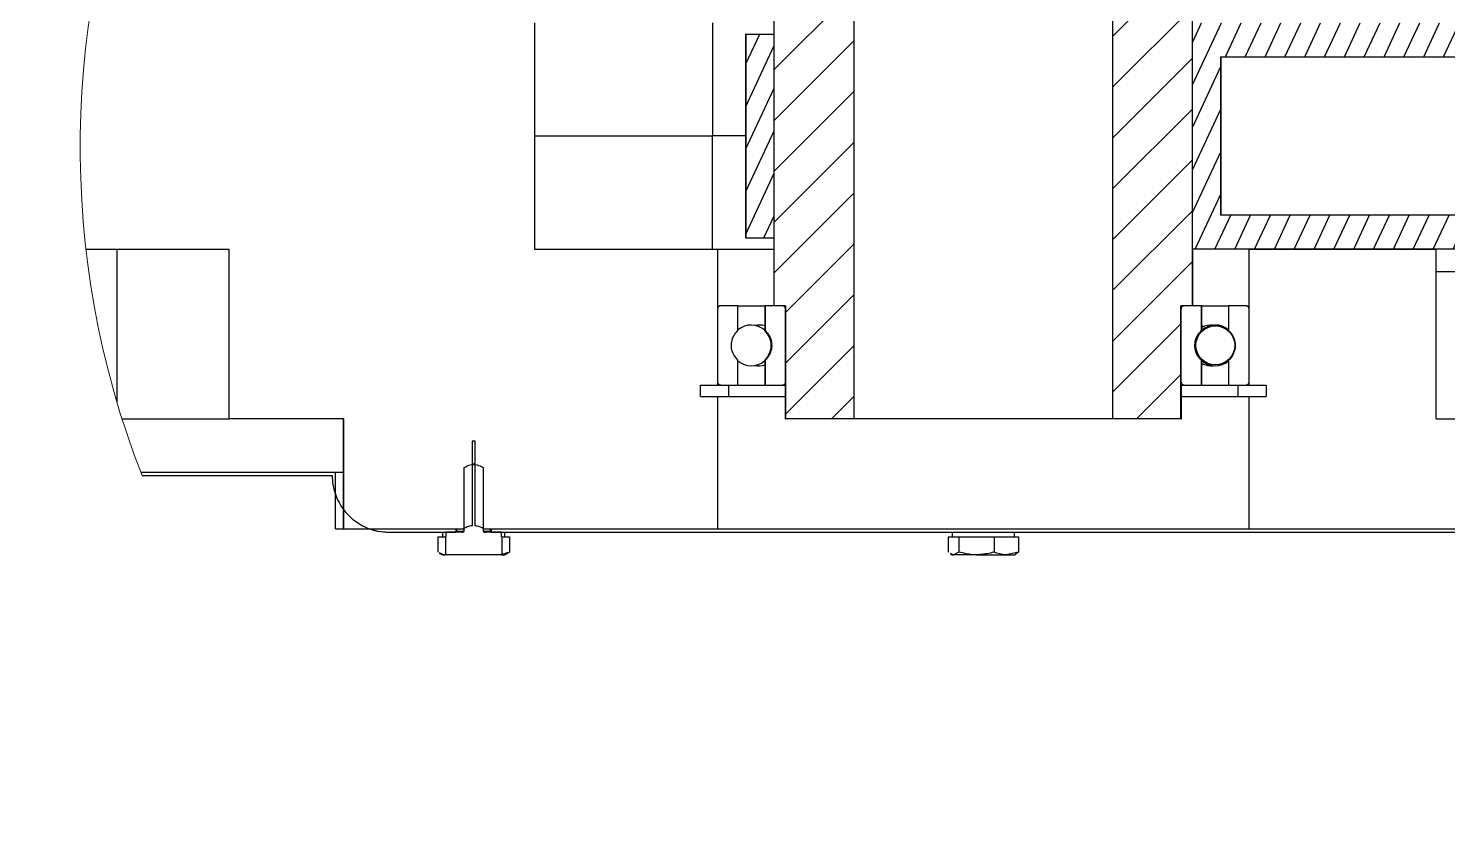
# Model space of a CAD drawing. Header units: millimetres. Extents: x 2 to 1187, y 2 to 839.
# Drawn here: x 448.3 to 573.7, y 150.4 to 221.5 of the extents above; entities that cross this region are included whole.
import ezdxf

# ---------------------------------------------------------------- set-up
doc = ezdxf.new("R2010")
doc.units = ezdxf.units.MM

msp = doc.modelspace()

# ---------------------------------------------------------------- hatches: boundary and pattern name
h = msp.add_hatch()
h.set_pattern_fill('ANSI31', color=256, scale=0.3)
h.paths.add_polyline_path([(600.3858, 723.2245), (600.3858, 724.6149), (599.1608, 724.6149, 0.41421356), (598.8858, 724.3399), (598.8858, 719.8899, 0.41421356), (599.1608, 719.6149), (600.3858, 719.6149), (600.3858, 721.0053, -0.44496628)])
h.paths.add_polyline_path([(648.8858, 724.3399, 0.41421356), (648.6108, 724.6149), (647.8858, 724.6149), (647.3858, 724.6149), (647.3858, 723.2245, -0.44496628), (647.3858, 721.0053), (647.3858, 719.6149), (648.6108, 719.6149, 0.41421356), (648.8858, 719.8899)])
h.paths.add_polyline_path([(648.8858, 681.5899, 0.41421356), (648.6108, 681.8649), (647.3858, 681.8649), (647.3858, 680.4745, -0.44496628), (647.3858, 678.2553), (647.3858, 676.8649), (648.6108, 676.8649, 0.41421356), (648.8858, 677.1399)])
h.paths.add_polyline_path([(600.3858, 678.2553, -0.44496628), (600.3858, 680.4745), (600.3858, 681.8649), (599.1608, 681.8649, 0.41421356), (598.8858, 681.5899), (598.8858, 677.1399, 0.41421356), (599.1608, 676.8649), (600.1358, 676.8649), (600.3858, 676.8649)])
h.paths.add_polyline_path([(204.0979, 197.9237, 0.41421356), (203.8229, 198.1987), (203.0979, 198.1987), (202.5979, 198.1987), (202.5979, 196.8084, -0.21244211), (203.0916, 195.6987, -0.21244211), (202.5979, 194.5891), (202.5979, 193.1987), (203.8229, 193.1987, 0.41421356), (204.0979, 193.4737)])
h.paths.add_polyline_path([(155.5979, 198.1987), (154.3729, 198.1987, 0.41421356), (154.0979, 197.9237), (154.0979, 193.4737, 0.41421356), (154.3729, 193.1987), (155.5979, 193.1987), (155.5979, 194.5891, -0.21244211), (155.1041, 195.6987, -0.21244211), (155.5979, 196.8084)])
h.paths.add_polyline_path([(155.5979, 154.0584), (155.5979, 155.4487), (154.3729, 155.4487, 0.41421356), (154.0979, 155.1737), (154.0979, 150.7237, 0.41421356), (154.3729, 150.4487), (155.3479, 150.4487), (155.5979, 150.4487), (155.5979, 151.8391, -0.44496628)])
h.paths.add_polyline_path([(204.0979, 155.1737, 0.41421356), (203.8229, 155.4487), (202.5979, 155.4487), (202.5979, 154.0584, -0.21244211), (203.0916, 152.9487, -0.21244211), (202.5979, 151.8391), (202.5979, 150.4487), (203.8229, 150.4487, 0.41421356), (204.0979, 150.7237)])
h = msp.add_hatch()
h.set_pattern_fill('ANSI31', color=256, scale=0.3, angle=90)
h.paths.add_polyline_path([(159.0979, 197.9237, 0.41421356), (158.8229, 198.1987), (157.5979, 198.1987), (157.5979, 196.8084, -0.21244211), (158.0916, 195.6987, -0.21244211), (157.5979, 194.5891), (157.5979, 193.1987), (158.8229, 193.1987, 0.41421356), (159.0979, 193.4737)])
h.paths.add_polyline_path([(200.5979, 196.8084), (200.5979, 198.1987), (199.3729, 198.1987, 0.41421356), (199.0979, 197.9237), (199.0979, 193.4737, 0.41421356), (199.3729, 193.1987), (200.3479, 193.1987), (200.5979, 193.1987), (200.5979, 194.5891, -0.44496628)])
h.paths.add_polyline_path([(157.5979, 154.0584), (157.5979, 155.4487), (158.8229, 155.4487), (159.0979, 155.4487), (159.0979, 150.4487), (158.8229, 150.4487), (157.5979, 150.4487), (157.5979, 151.8391, 0.44496628)])
h.paths.add_polyline_path([(200.5979, 154.0584), (200.5979, 155.4487), (199.3729, 155.4487, 0.41421356), (199.0979, 155.1737), (199.0979, 150.7237, 0.41421356), (199.3729, 150.4487), (200.5979, 150.4487), (200.5979, 151.8391, -0.44496628)])
h.paths.add_polyline_path([(603.8858, 724.3399, 0.41421356), (603.6108, 724.6149), (602.3858, 724.6149), (602.3858, 723.2245, -0.44496628), (602.3858, 721.0053), (602.3858, 719.6149), (603.6108, 719.6149, 0.41421356), (603.8858, 719.8899)])
h.paths.add_polyline_path([(645.3858, 724.6149), (644.1608, 724.6149, 0.41421356), (643.8858, 724.3399), (643.8858, 719.8899, 0.41421356), (644.1608, 719.6149), (645.1358, 719.6149), (645.3858, 719.6149), (645.3858, 721.0053, -0.44496628), (645.3858, 723.2245)])
h.paths.add_polyline_path([(645.3858, 680.4745), (645.3858, 681.8649), (644.1608, 681.8649, 0.41421356), (643.8858, 681.5899), (643.8858, 677.1399, 0.41421356), (644.1608, 676.8649), (645.3858, 676.8649), (645.3858, 678.2553, -0.44496628)])
h.paths.add_polyline_path([(603.8858, 681.5899, 0.41421356), (603.6108, 681.8649), (602.6358, 681.8649), (602.3858, 681.8649), (602.3858, 680.4745, -0.44496628), (602.3858, 678.2553), (602.3858, 676.8649), (603.6108, 676.8649, 0.41421356), (603.8858, 677.1399)])
h = msp.add_hatch()
h.set_pattern_fill('ANSI31', color=256)
edge = h.paths.add_edge_path()
edge.add_line((551.1151, 226.9833), (550.1128, 226.9833))
edge.add_line((550.1128, 226.9833), (550.1128, 241.9833))
edge.add_line((550.1128, 241.9833), (543.6574, 241.9833))
edge.add_line((543.6574, 241.9833), (543.6574, 238.9833))
edge.add_line((543.6574, 238.9833), (542.5795, 238.9833))
edge.add_line((542.5795, 238.9833), (542.5795, 234.9833))
edge.add_line((542.5795, 234.9833), (544.0896, 234.9833))
edge.add_line((544.0896, 234.9833), (544.0896, 186.9833))
edge.add_line((544.0896, 186.9833), (550.1128, 186.9833))
edge.add_line((550.1128, 186.9833), (550.1128, 196.9833))
edge.add_line((550.1128, 196.9833), (550.4134, 196.9833))
edge.add_spline(control_points=[(550.4134, 196.9833), (550.4134, 196.9833), (550.4134, 196.9833), (550.4134, 196.9833)], knot_values=[0.00018421, 0.00018421, 0.00018421, 0.00018421, 0.00019947, 0.00019947, 0.00019947, 0.00019947], degree=3, periodic=0)
edge.add_line((550.4135, 196.9833), (551.1151, 196.9833))
edge.add_line((551.1151, 196.9833), (551.1151, 226.9833))
h.paths.add_polyline_path([(521.2241, 234.9833), (522.7343, 234.9833), (522.7343, 241.9833), (521.0019, 241.9833), (521.0019, 238.9833), (520.9695, 236.9833), (516.0344, 236.9833), (516.0344, 238.9833), (516.0019, 238.9833), (516.0019, 241.9833), (515.201, 241.9833), (515.201, 226.9833), (514.1986, 226.9833), (514.1986, 196.9833), (514.9003, 196.9833), (515.201, 196.9833), (515.201, 186.9833), (521.2241, 186.9833)])
h = msp.add_hatch()
h.set_pattern_fill('ANSI31', color=256, scale=0.5, angle=20)
h.paths.add_polyline_path([(611.6338, 221.9833), (551.1151, 221.9833), (551.1151, 201.9833), (611.8867, 201.9833, 0.00944837), (612.1701, 204.9833), (553.6201, 204.9833), (553.6201, 218.9833), (611.9939, 218.9833, 0.00947399)])
h.paths.add_polyline_path([(514.1986, 220.9833), (511.6936, 220.9833), (511.6936, 202.9833), (514.1986, 202.9833)])

# ---------------------------------------------------------------- linework, layer by layer
at = {"color": 7, "linetype": 'Continuous', "lineweight": 25}
for p, q in [((521.2241, 234.9833), (521.2241, 186.9833)), ((544.0896, 186.9833), (544.0896, 234.9833)), ((514.1569, 226.9833), (514.1569, 220.9833)), ((514.1986, 196.9833), (514.1986, 226.9833)), ((551.1151, 196.9833), (551.1151, 226.9833)), ((493.0358, 221.9833), (493.0358, 201.9833)), ((508.7386, 221.9833), (508.7386, 211.9833)), ((511.6569, 220.9833), (511.6569, 202.9833)), ((511.6936, 220.9833), (511.6569, 220.9833)), ((511.6936, 220.9833), (511.6936, 202.9833)), ((511.6936, 220.9833), (514.1986, 220.9833)), ((553.6201, 218.9833), (611.9939, 218.9833)), ((553.6201, 204.9833), (553.6201, 218.9833)), ((553.6569, 204.9833), (553.6569, 218.9833)), ((493.0358, 211.9833), (508.7386, 211.9833)), ((493.0358, 211.9833), (508.7386, 211.9833)), ((511.6569, 211.9833), (508.7386, 211.9833)), ((508.7386, 201.9833), (508.7386, 211.9833)), ((612.1702, 204.9833), (553.6201, 204.9833)), ((453.4271, 201.9833), (466.0795, 201.9833)), ((456.1569, 201.9833), (456.1569, 188.4864)), ((466.0795, 186.9833), (466.0795, 201.9833)), ((493.0358, 201.9833), (509.1897, 201.9833)), ((509.1897, 201.9833), (509.1897, 189.9833)), ((509.1897, 201.9833), (514.1569, 201.9833)), ((511.6936, 202.9833), (511.6569, 202.9833)), ((511.6936, 202.9833), (514.1986, 202.9833)), ((514.1569, 202.9833), (514.1569, 196.9833)), ((611.8867, 201.9833), (551.1151, 201.9833)), ((551.1569, 196.9833), (551.1569, 201.9833)), ((556.124, 189.9833), (556.124, 201.9833)), ((556.124, 201.9833), (572.6376, 201.9833)), ((572.6376, 186.9833), (572.6376, 201.9833)), ((572.6569, 186.9833), (572.6569, 201.9833)), ((589.8434, 199.9833), (572.6569, 199.9833)), ((509.4902, 196.9833), (509.4569, 196.9833)), ((510.9925, 196.9833), (509.4902, 196.9833)), ((510.9925, 194.7912), (510.9925, 196.9833)), ((510.9925, 196.9833), (513.3969, 196.9833)), ((513.3569, 196.9833), (513.3569, 194.7912)), ((513.3969, 196.9833), (513.3569, 196.9833)), ((513.3969, 196.9833), (513.3969, 194.7912)), ((514.9003, 196.9833), (513.3969, 196.9833)), ((515.201, 196.9833), (514.1986, 196.9833)), ((515.1569, 196.9833), (515.1569, 196.8331)), ((515.201, 196.9833), (515.201, 186.9833)), ((550.1128, 186.9833), (550.1128, 196.9833)), ((551.1151, 196.9833), (550.1128, 196.9833)), ((550.1569, 196.8359), (550.1569, 196.9833)), ((551.9169, 196.9833), (550.4135, 196.9833)), ((551.9169, 196.9833), (554.3213, 196.9833)), ((551.9569, 196.9833), (551.9169, 196.9833)), ((551.9169, 194.7912), (551.9169, 196.9833)), ((551.9569, 194.8363), (551.9569, 196.9833)), ((554.3213, 196.9833), (554.3213, 194.7912)), ((555.8236, 196.9833), (554.3213, 196.9833)), ((555.8569, 196.9833), (555.8236, 196.9833)), ((509.1897, 196.6833), (509.1897, 190.2833)), ((515.201, 190.2833), (515.201, 196.6833)), ((550.1128, 196.6833), (550.1128, 190.2833)), ((556.124, 190.2833), (556.124, 196.6833)), ((513.3969, 194.7912), (513.3569, 194.7912)), ((551.9323, 194.7912), (551.9169, 194.7912)), ((552.1111, 195.1496), (551.9569, 195.2045)), ((510.9925, 189.9833), (510.9925, 192.1754)), ((513.3569, 192.1754), (513.3569, 189.9833)), ((513.3969, 192.1754), (513.3569, 192.1754)), ((513.3969, 192.1754), (513.3969, 189.9833)), ((551.9323, 192.1754), (551.9169, 192.1754)), ((551.9169, 189.9833), (551.9169, 192.1754)), ((551.9323, 192.1754), (551.9421, 192.1597)), ((551.9569, 189.9833), (551.9569, 192.1303)), ((551.9569, 191.7621), (552.1111, 191.817)), ((554.3213, 192.1754), (554.3213, 189.9833)), ((507.6878, 188.9833), (507.6878, 189.9833)), ((507.6878, 189.9833), (510.1912, 189.9833)), ((507.6878, 189.9833), (509.1897, 189.9833)), ((509.4902, 189.9833), (510.9925, 189.9833)), ((510.1912, 188.9833), (510.1912, 189.9833)), ((510.9925, 189.9833), (513.3569, 189.9833)), ((513.3969, 189.9833), (513.3569, 189.9833)), ((513.3969, 189.9833), (514.9003, 189.9833)), ((514.9003, 189.9833), (515.1569, 189.9833)), ((515.1569, 190.1307), (515.1569, 186.9833)), ((550.1569, 186.9833), (550.1569, 190.1335)), ((550.1569, 189.9833), (550.4135, 189.9833)), ((550.4135, 189.9833), (551.9169, 189.9833)), ((551.9569, 189.9833), (551.9169, 189.9833)), ((551.9569, 189.9833), (554.3213, 189.9833)), ((554.3213, 189.9833), (555.8236, 189.9833)), ((555.1226, 189.9833), (555.1226, 188.9833)), ((555.1226, 189.9833), (557.626, 189.9833)), ((556.124, 189.9833), (557.626, 189.9833)), ((557.626, 189.9833), (557.626, 188.9833)), ((507.6878, 188.9833), (510.1912, 188.9833)), ((507.6878, 188.9833), (509.1897, 188.9833)), ((509.1897, 188.9833), (509.1897, 177.2833)), ((510.1912, 188.9833), (515.1569, 188.9833)), ((550.1569, 188.9833), (555.1226, 188.9833)), ((555.1226, 188.9833), (557.626, 188.9833)), ((556.124, 177.2833), (556.124, 188.9833)), ((556.124, 188.9833), (557.626, 188.9833)), ((456.6151, 186.9833), (466.0795, 186.9833)), ((476.1705, 186.9833), (466.0795, 186.9833)), ((476.1569, 186.9833), (476.1569, 177.2833)), ((476.1705, 177.2833), (476.1705, 186.9833)), ((515.1569, 186.9833), (515.201, 186.9833)), ((521.2241, 186.9833), (515.201, 186.9833)), ((544.0896, 186.9833), (521.2241, 186.9833)), ((550.1128, 186.9833), (544.0896, 186.9833)), ((550.1128, 186.9833), (550.1569, 186.9833)), ((572.6376, 186.9833), (589.1432, 186.9833)), ((487.7982, 185.0322), (487.5156, 185.0322)), ((487.5156, 185.0322), (487.5156, 177.5583)), ((487.7982, 177.5583), (487.7982, 185.0322)), ((487.7982, 182.9833), (487.5328, 182.9833)), ((458.2615, 182.2833), (475.4704, 182.2833)), ((458.378, 181.9833), (475.1703, 181.9833)), ((475.4704, 177.2833), (475.4704, 182.2833)), ((475.4704, 182.2833), (476.1569, 182.2833)), ((486.8158, 177.0833), (486.8158, 182.7028)), ((488.498, 182.7028), (488.498, 177.0833)), ((475.4704, 177.2833), (486.0893, 177.2833)), ((476.1705, 177.2833), (486.772, 177.2833)), ((480.1716, 176.9833), (486.0575, 176.9833)), ((484.9069, 176.9833), (484.9069, 176.5833)), ((485.2033, 176.9833), (485.2033, 176.5833)), ((486.6482, 176.9833), (485.2033, 176.9833)), ((486.0893, 177.0083), (486.0575, 176.9833)), ((486.0893, 177.2833), (486.0893, 177.0083)), ((486.0893, 177.0083), (486.123, 177.0083)), ((486.1569, 177.2833), (486.1569, 177.0833)), ((486.1569, 177.0833), (486.8158, 177.0833)), ((488.498, 177.0833), (489.1569, 177.0833)), ((488.5418, 177.2833), (509.1897, 177.2833)), ((490.1105, 176.9833), (488.6656, 176.9833)), ((489.1569, 177.0833), (489.1569, 177.2833)), ((489.1907, 177.0083), (489.2378, 177.0083)), ((489.2245, 177.2833), (576.0893, 177.2833)), ((489.2245, 177.0083), (489.2245, 177.2833)), ((489.2563, 176.9833), (489.2245, 177.0083)), ((489.2563, 176.9833), (576.0575, 176.9833)), ((490.1105, 176.5833), (490.1105, 176.9833)), ((490.4069, 176.5833), (490.4069, 176.9833)), ((529.9069, 176.9833), (529.9069, 176.5833)), ((535.4069, 176.5833), (535.4069, 176.9833)), ((556.124, 177.2833), (576.772, 177.2833)), ((484.4979, 176.5833), (484.4979, 175.2289)), ((484.4979, 176.5833), (485.1478, 176.5833)), ((485.1478, 176.5833), (485.2, 176.5833)), ((485.2, 174.985), (485.2, 176.5833)), ((485.2033, 176.5833), (485.2, 176.5833)), ((490.1521, 176.5833), (490.1105, 176.5833)), ((490.1521, 176.5833), (490.1521, 175.0048)), ((490.1521, 176.5833), (490.8158, 176.5833)), ((490.8158, 176.5833), (490.8158, 175.2289)), ((529.5574, 176.5833), (529.5574, 175.2289)), ((529.5574, 176.5833), (530.0333, 176.5833)), ((530.0333, 176.5833), (530.5092, 176.5833)), ((530.5092, 176.5833), (530.5092, 175.2289)), ((530.5092, 176.5833), (532.0589, 176.5833)), ((532.0589, 176.5833), (533.6087, 176.5833)), ((533.6087, 176.5833), (533.6087, 175.2289)), ((533.6087, 176.5833), (534.6825, 176.5833)), ((534.6825, 176.5833), (535.7563, 176.5833)), ((535.7563, 176.5833), (535.7563, 175.2289)), ((484.6271, 175.1449), (484.9069, 174.9833)), ((484.9069, 174.9833), (485.1478, 174.9833)), ((485.2, 174.985), (485.1478, 174.9833)), ((485.2033, 174.9833), (485.1478, 174.9833)), ((485.2, 174.985), (485.2033, 174.9833)), ((490.1105, 174.9833), (485.2033, 174.9833)), ((490.1105, 174.9833), (490.1521, 175.0048)), ((490.1105, 174.9833), (490.4069, 174.9833)), ((490.8158, 175.2289), (490.1521, 175.0048)), ((490.4069, 174.9833), (490.6867, 175.1449)), ((490.6718, 175.1706), (490.8158, 175.2289)), ((529.7529, 175.0722), (529.9069, 174.9833)), ((529.9069, 174.9833), (530.0333, 174.9833)), ((530.5092, 175.2289), (530.0333, 174.9833)), ((532.0589, 174.9833), (530.0333, 174.9833)), ((535.7563, 175.2289), (534.6825, 174.9833)), ((534.6825, 174.9833), (535.4069, 174.9833)), ((535.4069, 174.9833), (535.5608, 175.0722)), ((535.5395, 175.1091), (535.7563, 175.2289))]:
    msp.add_line(p, q, dxfattribs=at)
at = {"color": 7, "linetype": 'Continuous', "lineweight": 25, "flags": 128}
for points in [[(478.451, 177.2833), (479.1814, 177.0794), (480.1569, 176.9833)], [(532.0589, 174.9833), (532.4144, 174.9833), (532.774, 174.9833), (533.1317, 174.9833), (533.4812, 174.9833), (533.8166, 174.9833), (534.1321, 174.9833), (534.4224, 174.9833), (534.6825, 174.9833)]]:
    msp.add_lwpolyline(points, dxfattribs=at)
at = {"color": 7, "linetype": 'Continuous', "lineweight": 25}
msp.add_circle((553.144, 193.4833), 1.7245, dxfattribs=at)
at = {"color": 7, "linetype": 'Continuous', "lineweight": 18}
msp.add_arc((532.6569, 210.9833), 79.7393, 157.122199, 201.326689, dxfattribs=at)
at = {"color": 7, "linetype": 'Continuous', "lineweight": 25}
for centre, radius, start, end in [((509.4569, 196.6833), 0.3, 89.998235, 152.942302), ((555.8569, 196.6833), 0.3, 27.057698, 90.001765), ((512.1698, 193.4833), 1.8, 47.855574, 130.848032), ((512.845, 193.4833), 1.8, 73.478615, 100.810761), ((512.1569, 193.4833), 1.775, 312.535787, 47.464213), ((553.144, 193.4833), 1.8, 49.15215, 132.121706), ((552.792, 193.4833), 1.8, 84.387976, 117.641141), ((512.1698, 193.4833), 1.8, 229.152068, 310.62461), ((512.845, 193.4833), 1.8, 259.188837, 286.521537), ((553.144, 193.4833), 1.8, 227.804739, 310.847822), ((552.792, 193.4833), 1.8, 242.35892, 275.611963), ((509.4569, 190.2833), 0.3, 207.058753, 270.00071), ((555.8569, 190.2833), 0.3, 269.999112, 332.942006), ((486.0569, 177.0833), 0.1, 269.998037, 0.001029), ((489.2569, 177.0833), 0.1, 179.998971, 270.001963)]:
    msp.add_arc(centre, radius, start, end, dxfattribs=at)
for points, knots in [([(509.4902, 196.9833), (509.4837, 196.9832), (509.4437, 196.9824), (509.3703, 196.9646), (509.2837, 196.9092), (509.2208, 196.8281), (509.1928, 196.748), (509.1905, 196.6989), (509.1897, 196.6833)], [0, 0, 0, 0, 0.040954713, 0.256082435, 0.471141084, 0.685984998, 0.900540831, 1, 1, 1, 1]), ([(515.201, 196.6833), (515.1986, 196.7119), (515.1934, 196.7741), (515.1489, 196.8617), (515.0763, 196.9333), (514.989, 196.9762), (514.9278, 196.9811), (514.9003, 196.9833)], [0, 0, 0, 0, 0.18198447, 0.39594217, 0.6101215, 0.8247785, 1, 1, 1, 1]), ([(550.4135, 196.9833), (550.4072, 196.9832), (550.3671, 196.9824), (550.2937, 196.9646), (550.2069, 196.9092), (550.1438, 196.8282), (550.1158, 196.748), (550.1135, 196.6989), (550.1128, 196.6833)], [0, 0, 0, 0, 0.0404257, 0.25582231, 0.47118257, 0.68620616, 0.90069382, 1, 1, 1, 1]), ([(556.124, 196.6833), (556.1216, 196.7119), (556.1164, 196.7742), (556.0718, 196.8619), (555.9993, 196.9334), (555.9121, 196.9762), (555.851, 196.9811), (555.8236, 196.9833)], [0, 0, 0, 0, 0.18227442, 0.39653301, 0.61090635, 0.8255647, 1, 1, 1, 1]), ([(510.9925, 192.1754), (510.8586, 192.3245), (510.5909, 192.6228), (510.4053, 193.2075), (510.4139, 193.8098), (510.6106, 194.3723), (510.8688, 194.6556), (510.9925, 194.7912)], [0, 0, 0, 0, 0.2033895, 0.40688576, 0.6102015, 0.81342426, 1, 1, 1, 1]), ([(513.3969, 194.7912), (513.5308, 194.6421), (513.7986, 194.3438), (513.9843, 193.7592), (513.9758, 193.1571), (513.7791, 192.5946), (513.5207, 192.3112), (513.3969, 192.1754)], [0, 0, 0, 0, 0.20338506, 0.40688179, 0.61010853, 0.81318385, 1, 1, 1, 1]), ([(551.9169, 192.1754), (551.783, 192.3245), (551.5152, 192.6228), (551.3294, 193.2074), (551.3379, 193.8095), (551.5347, 194.372), (551.7931, 194.6554), (551.9169, 194.7912)], [0, 0, 0, 0, 0.20338742, 0.40688227, 0.61010838, 0.81318184, 1, 1, 1, 1]), ([(551.9323, 194.7912), (551.7987, 194.6419), (551.5314, 194.3432), (551.3465, 193.7582), (551.3553, 193.1554), (551.552, 192.5934), (551.8095, 192.3104), (551.9323, 192.1754)], [0, 0, 0, 0, 0.20346144, 0.40707343, 0.61070207, 0.81430628, 1, 1, 1, 1]), ([(551.9425, 194.8122), (551.9415, 194.8145), (551.9363, 194.8268), (551.9341, 194.8071), (551.9323, 194.7912)], [0, 0, 0, 0, 0.18880183, 1, 1, 1, 1]), ([(554.3213, 194.7912), (554.4551, 194.6421), (554.7228, 194.3438), (554.9085, 193.7591), (554.8999, 193.1568), (554.7032, 192.5943), (554.4449, 192.311), (554.3213, 192.1754)], [0, 0, 0, 0, 0.20338918, 0.40688673, 0.61020222, 0.81342406, 1, 1, 1, 1]), ([(509.1897, 190.2833), (509.1921, 190.2547), (509.1974, 190.1924), (509.2419, 190.1047), (509.3145, 190.0332), (509.4017, 189.9904), (509.4628, 189.9855), (509.4902, 189.9833)], [0, 0, 0, 0, 0.18227201, 0.39653239, 0.6109301, 0.82556325, 1, 1, 1, 1]), ([(514.9003, 189.9833), (514.9066, 189.9834), (514.9467, 189.9842), (515.02, 190.0019), (515.1069, 190.0574), (515.17, 190.1384), (515.198, 190.2186), (515.2003, 190.2677), (515.201, 190.2833)], [0, 0, 0, 0, 0.04042583, 0.255824, 0.47118491, 0.68620916, 0.90069747, 1, 1, 1, 1]), ([(550.1128, 190.2833), (550.1152, 190.2547), (550.1204, 190.1925), (550.1649, 190.1049), (550.2375, 190.0333), (550.3248, 189.9904), (550.386, 189.9855), (550.4135, 189.9833)], [0, 0, 0, 0, 0.18198461, 0.39593892, 0.6101212, 0.82477836, 1, 1, 1, 1]), ([(555.8236, 189.9833), (555.83, 189.9834), (555.8701, 189.9842), (555.9434, 190.002), (556.0301, 190.0574), (556.093, 190.1385), (556.121, 190.2185), (556.1233, 190.2677), (556.124, 190.2833)], [0, 0, 0, 0, 0.04095476, 0.25608366, 0.47114044, 0.68598461, 0.90054071, 1, 1, 1, 1]), ([(486.8158, 182.7028), (487.001, 182.7955), (487.32, 182.9551), (487.869, 182.9756), (488.2396, 182.8424), (488.449, 182.7293), (488.498, 182.7028)], [0, 0, 0, 0, 0.346499216, 0.596943319, 0.905651256, 1, 1, 1, 1]), ([(475.1703, 181.9833), (475.183, 181.7162), (475.2123, 181.0987), (475.534, 179.9557), (476.2986, 178.6676), (477.6147, 177.58), (478.9844, 177.0502), (479.8581, 177.001), (480.1716, 176.9833)], [0, 0, 0, 0, 0.10226911, 0.23643138, 0.45093233, 0.66543141, 0.87996684, 1, 1, 1, 1]), ([(486.6482, 176.9833), (486.6545, 176.9834), (486.6871, 176.9842), (486.7337, 176.9951), (486.7792, 177.02), (486.8026, 177.0431), (486.8141, 177.0647), (486.8153, 177.0777), (486.8158, 177.0833)], [0, 0, 0, 0, 0.08980196, 0.46178742, 0.66202148, 0.81635894, 0.92121604, 1, 1, 1, 1]), ([(487.5156, 177.5583), (487.3713, 177.5277), (487.1097, 177.4721), (486.8766, 177.3418), (486.772, 177.2833)], [0, 0, 0, 0, 0.55129713, 1, 1, 1, 1]), ([(488.5418, 177.2833), (488.3541, 177.3832), (488.1166, 177.5097), (487.8534, 177.5499), (487.7982, 177.5583)], [0, 0, 0, 0, 0.790066062, 1, 1, 1, 1]), ([(488.498, 177.0833), (488.4987, 177.0767), (488.5003, 177.0619), (488.5148, 177.0383), (488.5459, 177.0116), (488.5983, 176.9885), (488.6421, 176.9851), (488.6656, 176.9833)], [0, 0, 0, 0, 0.09329751, 0.20839559, 0.38110213, 0.66863539, 1, 1, 1, 1]), ([(485.1478, 174.9833), (485.1324, 174.9835), (484.9512, 174.9861), (484.7897, 175.0825), (484.642, 175.1706)], [0, 0, 0, 0, 0.08519768, 1, 1, 1, 1]), ([(530.0333, 174.9833), (530.022, 174.9835), (529.9243, 174.9848), (529.8447, 175.0508), (529.7743, 175.1091)], [0, 0, 0, 0, 0.1162043, 1, 1, 1, 1]), ([(532.0589, 174.9833), (531.9397, 174.9859), (531.415, 174.9974), (530.9041, 175.128), (530.5092, 175.2289)], [0, 0, 0, 0, 0.22716777, 1, 1, 1, 1]), ([(533.6087, 175.2289), (533.5051, 175.1992), (533.0012, 175.0543), (532.4761, 175.0147), (532.0589, 174.9833)], [0, 0, 0, 0, 0.20541867, 1, 1, 1, 1]), ([(534.6825, 174.9833), (534.6571, 174.9835), (534.289, 174.9872), (533.9366, 175.1124), (533.6087, 175.2289)], [0, 0, 0, 0, 0.06914624, 1, 1, 1, 1])]:
    msp.add_open_spline(points, degree=3, knots=knots, dxfattribs=at)

doc.saveas('drawing.dxf')
